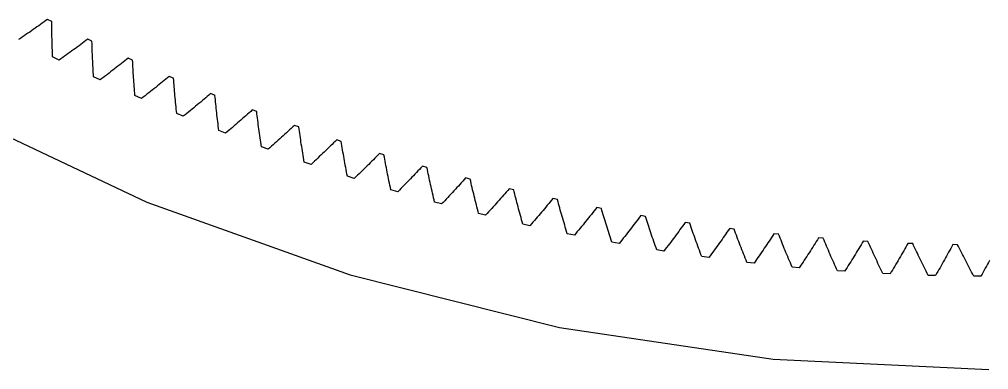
# Model space of a CAD drawing. Header units: metres. Extents: x -170 to 170, y -170 to 0.
# Drawn here: x -74.9 to 0, y -170 to -142.9 of the extents above; entities that cross this region are included whole.
import ezdxf

# ---------------------------------------------------------------- set-up
doc = ezdxf.new("R2010")
doc.units = ezdxf.units.M

msp = doc.modelspace()

# ---------------------------------------------------------------- linework, layer by layer
for p, q in [((-72.8671, -143.009), (-73.0023, -143.106)), ((-72.7326, -142.912), (-72.8671, -143.009)), ((-72.7316, -142.91), (-72.7326, -142.912)), ((-72.4031, -143.077), (-72.7316, -142.91)), ((-73.9719, -143.791), (-74.1137, -143.889)), ((-73.8309, -143.693), (-73.9719, -143.791)), ((-73.6908, -143.595), (-73.8309, -143.693)), ((-73.5515, -143.497), (-73.6908, -143.595)), ((-73.4129, -143.399), (-73.5515, -143.497)), ((-73.2753, -143.301), (-73.4129, -143.399)), ((-73.1384, -143.204), (-73.2753, -143.301)), ((-73.0023, -143.106), (-73.1384, -143.204)), ((-72.4041, -143.079), (-72.4031, -143.077)), ((-72.4032, -143.245), (-72.4041, -143.079)), ((-72.4018, -143.411), (-72.4032, -143.245)), ((-72.4001, -143.579), (-72.4018, -143.411)), ((-72.398, -143.747), (-72.4001, -143.579)), ((-72.3955, -143.915), (-72.398, -143.747)), ((-74.8351, -144.381), (-74.9819, -144.479)), ((-74.6892, -144.282), (-74.8351, -144.381)), ((-74.5441, -144.184), (-74.6892, -144.282)), ((-74.3998, -144.085), (-74.5441, -144.184)), ((-74.2563, -143.987), (-74.3998, -144.085)), ((-74.1137, -143.889), (-74.2563, -143.987)), ((-72.3926, -144.085), (-72.3955, -143.915)), ((-72.3893, -144.255), (-72.3926, -144.085)), ((-72.3856, -144.426), (-72.3893, -144.255)), ((-72.3815, -144.598), (-72.3856, -144.426)), ((-69.7625, -144.549), (-69.8956, -144.649)), ((-69.6302, -144.449), (-69.7625, -144.549)), ((-69.6293, -144.447), (-69.6302, -144.449)), ((-69.2972, -144.607), (-69.6293, -144.447)), ((-72.377, -144.77), (-72.3815, -144.598)), ((-72.3721, -144.943), (-72.377, -144.77)), ((-72.3667, -145.117), (-72.3721, -144.943)), ((-72.361, -145.292), (-72.3667, -145.117)), ((-72.3548, -145.467), (-72.361, -145.292)), ((-70.7114, -145.253), (-70.8502, -145.354)), ((-70.5734, -145.152), (-70.7114, -145.253)), ((-70.4362, -145.051), (-70.5734, -145.152)), ((-70.2998, -144.951), (-70.4362, -145.051)), ((-70.1643, -144.85), (-70.2998, -144.951)), ((-70.0295, -144.75), (-70.1643, -144.85)), ((-69.8956, -144.649), (-70.0295, -144.75)), ((-69.2981, -144.609), (-69.2972, -144.607)), ((-69.2936, -144.774), (-69.2981, -144.609)), ((-69.2887, -144.941), (-69.2936, -144.774)), ((-69.2834, -145.108), (-69.2887, -144.941)), ((-69.2776, -145.276), (-69.2834, -145.108)), ((-69.2715, -145.445), (-69.2776, -145.276)), ((-72.3482, -145.643), (-72.3548, -145.467)), ((-72.3412, -145.82), (-72.3482, -145.643)), ((-71.8451, -146.065), (-72.3412, -145.82)), ((-71.7005, -145.963), (-71.8451, -146.065)), ((-71.5567, -145.861), (-71.7005, -145.963)), ((-71.4138, -145.76), (-71.5567, -145.861)), ((-71.2716, -145.658), (-71.4138, -145.76)), ((-71.1303, -145.557), (-71.2716, -145.658)), ((-70.9899, -145.455), (-71.1303, -145.557)), ((-70.8502, -145.354), (-70.9899, -145.455)), ((-69.2649, -145.614), (-69.2715, -145.445)), ((-69.2579, -145.784), (-69.2649, -145.614)), ((-69.2506, -145.955), (-69.2579, -145.784)), ((-69.2428, -146.127), (-69.2506, -145.955)), ((-66.6254, -146.022), (-66.7563, -146.125)), ((-66.4953, -145.919), (-66.6254, -146.022)), ((-66.4944, -145.917), (-66.4953, -145.919)), ((-66.159, -146.069), (-66.4944, -145.917)), ((-69.2345, -146.299), (-69.2428, -146.127)), ((-69.2259, -146.472), (-69.2345, -146.299)), ((-69.2168, -146.646), (-69.2259, -146.472)), ((-69.2073, -146.82), (-69.2168, -146.646)), ((-67.5589, -146.746), (-67.6955, -146.85)), ((-67.4231, -146.642), (-67.5589, -146.746)), ((-67.2881, -146.538), (-67.4231, -146.642)), ((-67.154, -146.435), (-67.2881, -146.538)), ((-67.0206, -146.331), (-67.154, -146.435)), ((-66.8881, -146.228), (-67.0206, -146.331)), ((-66.7563, -146.125), (-66.8881, -146.228)), ((-66.1599, -146.071), (-66.159, -146.069)), ((-66.1518, -146.237), (-66.1599, -146.071)), ((-66.1432, -146.403), (-66.1518, -146.237)), ((-66.1343, -146.57), (-66.1432, -146.403)), ((-66.1249, -146.738), (-66.1343, -146.57)), ((-66.1152, -146.907), (-66.1249, -146.738)), ((-69.1973, -146.995), (-69.2073, -146.82)), ((-69.1869, -147.171), (-69.1973, -146.995)), ((-69.1761, -147.347), (-69.1869, -147.171)), ((-68.6748, -147.582), (-69.1761, -147.347)), ((-68.5324, -147.477), (-68.6748, -147.582)), ((-68.3909, -147.372), (-68.5324, -147.477)), ((-68.2502, -147.267), (-68.3909, -147.372)), ((-68.1103, -147.163), (-68.2502, -147.267)), ((-67.9712, -147.058), (-68.1103, -147.163)), ((-67.8329, -146.954), (-67.9712, -147.058)), ((-67.6955, -146.85), (-67.8329, -146.954)), ((-66.105, -147.076), (-66.1152, -146.907)), ((-66.0943, -147.246), (-66.105, -147.076)), ((-66.0833, -147.416), (-66.0943, -147.246)), ((-66.0717, -147.588), (-66.0833, -147.416)), ((-63.586, -147.532), (-63.7154, -147.638)), ((-63.4573, -147.426), (-63.586, -147.532)), ((-63.3294, -147.32), (-63.4573, -147.426)), ((-63.3286, -147.318), (-63.3294, -147.32)), ((-62.9899, -147.463), (-63.3286, -147.318)), ((-62.9908, -147.465), (-62.9899, -147.463)), ((-62.9791, -147.631), (-62.9908, -147.465)), ((-66.0598, -147.76), (-66.0717, -147.588)), ((-66.0474, -147.932), (-66.0598, -147.76)), ((-66.0346, -148.106), (-66.0474, -147.932)), ((-66.0213, -148.28), (-66.0346, -148.106)), ((-66.0076, -148.455), (-66.0213, -148.28)), ((-64.5092, -148.277), (-64.6444, -148.384)), ((-64.3749, -148.17), (-64.5092, -148.277)), ((-64.2414, -148.063), (-64.3749, -148.17)), ((-64.1087, -147.957), (-64.2414, -148.063)), ((-63.9768, -147.85), (-64.1087, -147.957)), ((-63.8457, -147.744), (-63.9768, -147.85)), ((-63.7154, -147.638), (-63.8457, -147.744)), ((-62.967, -147.797), (-62.9791, -147.631)), ((-62.9545, -147.964), (-62.967, -147.797)), ((-62.9415, -148.131), (-62.9545, -147.964)), ((-62.928, -148.3), (-62.9415, -148.131)), ((-62.9142, -148.469), (-62.928, -148.3)), ((-65.9934, -148.63), (-66.0076, -148.455)), ((-65.9787, -148.807), (-65.9934, -148.63)), ((-65.4725, -149.03), (-65.9787, -148.807)), ((-65.3324, -148.922), (-65.4725, -149.03)), ((-65.1932, -148.814), (-65.3324, -148.922)), ((-65.0547, -148.707), (-65.1932, -148.814)), ((-64.9171, -148.599), (-65.0547, -148.707)), ((-64.7803, -148.492), (-64.9171, -148.599)), ((-64.6444, -148.384), (-64.7803, -148.492)), ((-62.8999, -148.638), (-62.9142, -148.469)), ((-62.8851, -148.809), (-62.8999, -148.638)), ((-62.8699, -148.98), (-62.8851, -148.809)), ((-62.8543, -149.151), (-62.8699, -148.98)), ((-60.5131, -148.979), (-60.641, -149.088)), ((-60.3859, -148.87), (-60.5131, -148.979)), ((-60.2596, -148.762), (-60.3859, -148.87)), ((-60.134, -148.653), (-60.2596, -148.762)), ((-60.1332, -148.651), (-60.134, -148.653)), ((-59.7915, -148.789), (-60.1332, -148.651)), ((-59.7923, -148.791), (-59.7915, -148.789)), ((-59.7771, -148.956), (-59.7923, -148.791)), ((-59.7614, -149.122), (-59.7771, -148.956)), ((-62.8382, -149.324), (-62.8543, -149.151)), ((-62.8216, -149.497), (-62.8382, -149.324)), ((-62.8046, -149.671), (-62.8216, -149.497)), ((-62.787, -149.845), (-62.8046, -149.671)), ((-61.4257, -149.745), (-61.5593, -149.856)), ((-61.2929, -149.635), (-61.4257, -149.745)), ((-61.1609, -149.526), (-61.2929, -149.635)), ((-61.0297, -149.416), (-61.1609, -149.526)), ((-60.8993, -149.306), (-61.0297, -149.416)), ((-60.7698, -149.197), (-60.8993, -149.306)), ((-60.641, -149.088), (-60.7698, -149.197)), ((-59.7452, -149.289), (-59.7614, -149.122)), ((-59.7286, -149.456), (-59.7452, -149.289)), ((-59.7116, -149.624), (-59.7286, -149.456)), ((-59.6941, -149.792), (-59.7116, -149.624)), ((-59.6761, -149.962), (-59.6941, -149.792)), ((-80.1374, -149.927), (-65.0562, -157.06)), ((-62.7691, -150.021), (-62.787, -149.845)), ((-62.7506, -150.196), (-62.7691, -150.021)), ((-62.2397, -150.409), (-62.7506, -150.196)), ((-62.102, -150.298), (-62.2397, -150.409)), ((-61.9651, -150.187), (-62.102, -150.298)), ((-61.829, -150.076), (-61.9651, -150.187)), ((-61.6938, -149.966), (-61.829, -150.076)), ((-61.5593, -149.856), (-61.6938, -149.966)), ((-59.6577, -150.132), (-59.6761, -149.962)), ((-59.6388, -150.302), (-59.6577, -150.132)), ((-59.6194, -150.474), (-59.6388, -150.302)), ((-59.5996, -150.646), (-59.6194, -150.474)), ((-57.5344, -150.474), (-57.6616, -150.586)), ((-57.4081, -150.362), (-57.5344, -150.474)), ((-57.2825, -150.251), (-57.4081, -150.362)), ((-57.1577, -150.139), (-57.2825, -150.251)), ((-57.0338, -150.028), (-57.1577, -150.139)), ((-56.9106, -149.917), (-57.0338, -150.028)), ((-56.9098, -149.915), (-56.9106, -149.917)), ((-56.5652, -150.045), (-56.9098, -149.915)), ((-56.566, -150.047), (-56.5652, -150.045)), ((-56.5472, -150.212), (-56.566, -150.047)), ((-56.5279, -150.378), (-56.5472, -150.212)), ((-56.5082, -150.544), (-56.5279, -150.378)), ((-56.4879, -150.711), (-56.5082, -150.544)), ((-59.5793, -150.818), (-59.5996, -150.646)), ((-59.5585, -150.992), (-59.5793, -150.818)), ((-59.5372, -151.166), (-59.5585, -150.992)), ((-59.5155, -151.341), (-59.5372, -151.166)), ((-58.4416, -151.263), (-58.5744, -151.376)), ((-58.3096, -151.15), (-58.4416, -151.263)), ((-58.1784, -151.037), (-58.3096, -151.15)), ((-58.048, -150.924), (-58.1784, -151.037)), ((-57.9184, -150.811), (-58.048, -150.924)), ((-57.7896, -150.699), (-57.9184, -150.811)), ((-57.6616, -150.586), (-57.7896, -150.699)), ((-56.4673, -150.878), (-56.4879, -150.711)), ((-56.4461, -151.046), (-56.4673, -150.878)), ((-56.4245, -151.215), (-56.4461, -151.046)), ((-56.4024, -151.385), (-56.4245, -151.215)), ((-53.7814, -151.224), (-53.9029, -151.338)), ((-53.6606, -151.111), (-53.7814, -151.224)), ((-53.6599, -151.109), (-53.6606, -151.111)), ((-53.3125, -151.231), (-53.6599, -151.109)), ((-53.3133, -151.234), (-53.3125, -151.231)), ((-53.2909, -151.398), (-53.3133, -151.234)), ((-59.4933, -151.516), (-59.5155, -151.341)), ((-58.9778, -151.718), (-59.4933, -151.516)), ((-58.8426, -151.604), (-58.9778, -151.718)), ((-58.7081, -151.49), (-58.8426, -151.604)), ((-58.5744, -151.376), (-58.7081, -151.49)), ((-56.3799, -151.555), (-56.4024, -151.385)), ((-56.3568, -151.726), (-56.3799, -151.555)), ((-56.3333, -151.897), (-56.3568, -151.726)), ((-56.3092, -152.07), (-56.3333, -151.897)), ((-54.6489, -152.027), (-54.776, -152.142)), ((-54.5225, -151.911), (-54.6489, -152.027)), ((-54.397, -151.796), (-54.5225, -151.911)), ((-54.2723, -151.681), (-54.397, -151.796)), ((-54.1484, -151.567), (-54.2723, -151.681)), ((-54.0252, -151.452), (-54.1484, -151.567)), ((-53.9029, -151.338), (-54.0252, -151.452)), ((-53.2681, -151.563), (-53.2909, -151.398)), ((-53.2447, -151.729), (-53.2681, -151.563)), ((-53.2209, -151.895), (-53.2447, -151.729)), ((-53.1967, -152.062), (-53.2209, -151.895)), ((-56.2847, -152.243), (-56.3092, -152.07)), ((-56.2597, -152.416), (-56.2847, -152.243)), ((-56.2342, -152.59), (-56.2597, -152.416)), ((-56.2082, -152.765), (-56.2342, -152.59)), ((-55.6885, -152.956), (-56.2082, -152.765)), ((-55.4237, -152.722), (-55.5557, -152.839)), ((-55.2926, -152.606), (-55.4237, -152.722)), ((-55.1622, -152.489), (-55.2926, -152.606)), ((-55.0327, -152.373), (-55.1622, -152.489)), ((-54.9039, -152.258), (-55.0327, -152.373)), ((-54.776, -152.142), (-54.9039, -152.258)), ((-53.1719, -152.23), (-53.1967, -152.062)), ((-53.1466, -152.398), (-53.1719, -152.23)), ((-53.1209, -152.567), (-53.1466, -152.398)), ((-53.0946, -152.737), (-53.1209, -152.567)), ((-53.0679, -152.907), (-53.0946, -152.737)), ((-50.8634, -152.701), (-50.9848, -152.818)), ((-50.7428, -152.584), (-50.8634, -152.701)), ((-50.6229, -152.467), (-50.7428, -152.584)), ((-50.5039, -152.35), (-50.6229, -152.467)), ((-50.3856, -152.234), (-50.5039, -152.35)), ((-50.3849, -152.232), (-50.3856, -152.234)), ((-50.035, -152.347), (-50.3849, -152.232)), ((-50.0357, -152.349), (-50.035, -152.347)), ((-50.0098, -152.513), (-50.0357, -152.349)), ((-49.9834, -152.678), (-50.0098, -152.513)), ((-49.9565, -152.843), (-49.9834, -152.678)), ((-55.5557, -152.839), (-55.6885, -152.956)), ((-53.0407, -153.078), (-53.0679, -152.907)), ((-53.0129, -153.25), (-53.0407, -153.078)), ((-52.9847, -153.422), (-53.0129, -153.25)), ((-52.9559, -153.595), (-52.9847, -153.422)), ((-51.7301, -153.526), (-51.8571, -153.645)), ((-51.6039, -153.407), (-51.7301, -153.526)), ((-51.4785, -153.289), (-51.6039, -153.407)), ((-51.3539, -153.171), (-51.4785, -153.289)), ((-51.2301, -153.053), (-51.3539, -153.171)), ((-51.1071, -152.935), (-51.2301, -153.053)), ((-50.9848, -152.818), (-51.1071, -152.935)), ((-49.9291, -153.009), (-49.9565, -152.843)), ((-49.9012, -153.175), (-49.9291, -153.009)), ((-49.8728, -153.342), (-49.9012, -153.175)), ((-49.844, -153.51), (-49.8728, -153.342)), ((-49.8146, -153.678), (-49.844, -153.51)), ((-47.3194, -153.524), (-47.4367, -153.644)), ((-47.2029, -153.405), (-47.3194, -153.524)), ((-47.0871, -153.286), (-47.2029, -153.405)), ((-47.0865, -153.284), (-47.0871, -153.286)), ((-46.7342, -153.392), (-47.0865, -153.284)), ((-46.7348, -153.394), (-46.7342, -153.392)), ((-46.7054, -153.557), (-46.7348, -153.394)), ((-52.9266, -153.769), (-52.9559, -153.595)), ((-52.8969, -153.943), (-52.9266, -153.769)), ((-52.3732, -154.122), (-52.8969, -153.943)), ((-52.243, -154.003), (-52.3732, -154.122)), ((-52.1135, -153.883), (-52.243, -154.003)), ((-51.9849, -153.764), (-52.1135, -153.883)), ((-51.8571, -153.645), (-51.9849, -153.764)), ((-49.7847, -153.848), (-49.8146, -153.678)), ((-49.7543, -154.017), (-49.7847, -153.848)), ((-49.7233, -154.188), (-49.7543, -154.017)), ((-49.6919, -154.359), (-49.7233, -154.188)), ((-48.0349, -154.244), (-48.157, -154.365)), ((-47.9137, -154.123), (-48.0349, -154.244)), ((-47.7933, -154.003), (-47.9137, -154.123)), ((-47.6736, -153.883), (-47.7933, -154.003)), ((-47.5547, -153.763), (-47.6736, -153.883)), ((-47.4367, -153.644), (-47.5547, -153.763)), ((-46.6754, -153.721), (-46.7054, -153.557)), ((-46.645, -153.886), (-46.6754, -153.721)), ((-46.614, -154.051), (-46.645, -153.886)), ((-46.5826, -154.217), (-46.614, -154.051)), ((-46.5506, -154.383), (-46.5826, -154.217)), ((-43.7667, -154.267), (-43.8798, -154.389)), ((-43.7661, -154.265), (-43.7667, -154.267)), ((-43.4115, -154.365), (-43.7661, -154.265)), ((-49.6599, -154.53), (-49.6919, -154.359)), ((-49.6274, -154.703), (-49.6599, -154.53)), ((-49.5944, -154.876), (-49.6274, -154.703)), ((-49.5609, -155.049), (-49.5944, -154.876)), ((-48.779, -154.972), (-48.9059, -155.095)), ((-48.653, -154.85), (-48.779, -154.972)), ((-48.5278, -154.729), (-48.653, -154.85)), ((-48.4034, -154.607), (-48.5278, -154.729)), ((-48.2798, -154.486), (-48.4034, -154.607)), ((-48.157, -154.365), (-48.2798, -154.486)), ((-46.5181, -154.55), (-46.5506, -154.383)), ((-46.485, -154.718), (-46.5181, -154.55)), ((-46.4515, -154.887), (-46.485, -154.718)), ((-46.4174, -155.056), (-46.4515, -154.887)), ((-44.4572, -154.999), (-44.575, -155.122)), ((-44.3401, -154.876), (-44.4572, -154.999)), ((-44.2239, -154.754), (-44.3401, -154.876)), ((-44.1084, -154.632), (-44.2239, -154.754)), ((-43.9937, -154.51), (-44.1084, -154.632)), ((-43.8798, -154.389), (-43.9937, -154.51)), ((-43.4121, -154.367), (-43.4115, -154.365)), ((-43.3792, -154.53), (-43.4121, -154.367)), ((-43.3457, -154.693), (-43.3792, -154.53)), ((-43.3117, -154.857), (-43.3457, -154.693)), ((-43.2772, -155.021), (-43.3117, -154.857)), ((-43.2421, -155.187), (-43.2772, -155.021)), ((-49.0335, -155.217), (-49.5609, -155.049)), ((-48.9059, -155.095), (-49.0335, -155.217)), ((-46.3828, -155.225), (-46.4174, -155.056)), ((-46.3477, -155.396), (-46.3828, -155.225)), ((-46.312, -155.567), (-46.3477, -155.396)), ((-46.2758, -155.738), (-46.312, -155.567)), ((-46.2391, -155.91), (-46.2758, -155.738)), ((-45.1759, -155.74), (-45.2985, -155.865)), ((-45.0541, -155.616), (-45.1759, -155.74)), ((-44.9332, -155.492), (-45.0541, -155.616)), ((-44.813, -155.369), (-44.9332, -155.492)), ((-44.6936, -155.245), (-44.813, -155.369)), ((-44.575, -155.122), (-44.6936, -155.245)), ((-43.2066, -155.352), (-43.2421, -155.187)), ((-43.1705, -155.519), (-43.2066, -155.352)), ((-43.1338, -155.686), (-43.1705, -155.519)), ((-43.0967, -155.853), (-43.1338, -155.686)), ((-40.8725, -155.673), (-40.986, -155.798)), ((-40.7596, -155.548), (-40.8725, -155.673)), ((-40.6476, -155.424), (-40.7596, -155.548)), ((-40.5364, -155.3), (-40.6476, -155.424)), ((-40.4259, -155.176), (-40.5364, -155.3)), ((-40.4253, -155.174), (-40.4259, -155.176)), ((-40.0687, -155.267), (-40.4253, -155.174)), ((-40.0692, -155.269), (-40.0687, -155.267)), ((-40.0328, -155.43), (-40.0692, -155.269)), ((-39.9958, -155.593), (-40.0328, -155.43)), ((-39.9583, -155.756), (-39.9958, -155.593)), ((-39.9202, -155.92), (-39.9583, -155.756)), ((-46.2018, -156.083), (-46.2391, -155.91)), ((-45.6709, -156.239), (-46.2018, -156.083)), ((-45.546, -156.114), (-45.6709, -156.239)), ((-45.4218, -155.989), (-45.546, -156.114)), ((-45.2985, -155.865), (-45.4218, -155.989)), ((-43.059, -156.022), (-43.0967, -155.853)), ((-43.0207, -156.191), (-43.059, -156.022)), ((-42.9819, -156.36), (-43.0207, -156.191)), ((-42.9426, -156.53), (-42.9819, -156.36)), ((-42.9026, -156.701), (-42.9426, -156.53)), ((-41.5656, -156.426), (-41.6839, -156.553)), ((-41.4481, -156.3), (-41.5656, -156.426)), ((-41.3314, -156.174), (-41.4481, -156.3)), ((-41.2155, -156.048), (-41.3314, -156.174)), ((-41.1004, -155.923), (-41.2155, -156.048)), ((-40.986, -155.798), (-41.1004, -155.923)), ((-39.8816, -156.084), (-39.9202, -155.92)), ((-39.8425, -156.249), (-39.8816, -156.084)), ((-39.8028, -156.414), (-39.8425, -156.249)), ((-39.7625, -156.581), (-39.8028, -156.414)), ((-37.502, -156.519), (-37.6128, -156.646)), ((-37.3919, -156.392), (-37.502, -156.519)), ((-37.2825, -156.265), (-37.3919, -156.392)), ((-37.174, -156.139), (-37.2825, -156.265)), ((-37.0662, -156.013), (-37.174, -156.139)), ((-37.0657, -156.011), (-37.0662, -156.013)), ((-36.7071, -156.095), (-37.0657, -156.011)), ((-36.7076, -156.098), (-36.7071, -156.095)), ((-36.6677, -156.259), (-36.7076, -156.098)), ((-36.6272, -156.42), (-36.6677, -156.259)), ((-36.5862, -156.582), (-36.6272, -156.42)), ((-65.0562, -157.06), (-49.3484, -162.68)), ((-42.8622, -156.872), (-42.9026, -156.701)), ((-42.8212, -157.044), (-42.8622, -156.872)), ((-42.2871, -157.189), (-42.8212, -157.044)), ((-42.1649, -157.061), (-42.2871, -157.189)), ((-42.0434, -156.934), (-42.1649, -157.061)), ((-41.9228, -156.806), (-42.0434, -156.934)), ((-41.8029, -156.679), (-41.9228, -156.806)), ((-41.6839, -156.553), (-41.8029, -156.679)), ((-39.7217, -156.747), (-39.7625, -156.581)), ((-39.6804, -156.915), (-39.7217, -156.747)), ((-39.6385, -157.083), (-39.6804, -156.915)), ((-39.5961, -157.252), (-39.6385, -157.083)), ((-39.5531, -157.421), (-39.5961, -157.252)), ((-38.1787, -157.287), (-38.2942, -157.416)), ((-38.064, -157.158), (-38.1787, -157.287)), ((-37.95, -157.03), (-38.064, -157.158)), ((-37.8368, -156.902), (-37.95, -157.03)), ((-37.7244, -156.774), (-37.8368, -156.902)), ((-37.6128, -156.646), (-37.7244, -156.774)), ((-36.5446, -156.745), (-36.5862, -156.582)), ((-36.5024, -156.909), (-36.5446, -156.745)), ((-36.4597, -157.073), (-36.5024, -156.909)), ((-36.4165, -157.237), (-36.4597, -157.073)), ((-36.3727, -157.403), (-36.4165, -157.237)), ((-34.0066, -157.163), (-34.114, -157.292)), ((-33.9001, -157.034), (-34.0066, -157.163)), ((-33.7943, -156.905), (-33.9001, -157.034)), ((-33.6892, -156.777), (-33.7943, -156.905)), ((-33.6888, -156.775), (-33.6892, -156.777)), ((-33.3285, -156.852), (-33.6888, -156.775)), ((-33.3289, -156.854), (-33.3285, -156.852)), ((-33.2855, -157.014), (-33.3289, -156.854)), ((-33.2415, -157.174), (-33.2855, -157.014)), ((-33.197, -157.336), (-33.2415, -157.174)), ((-39.5095, -157.591), (-39.5531, -157.421)), ((-39.4653, -157.761), (-39.5095, -157.591)), ((-39.4206, -157.932), (-39.4653, -157.761)), ((-38.8835, -158.065), (-39.4206, -157.932)), ((-38.7641, -157.935), (-38.8835, -158.065)), ((-38.6454, -157.805), (-38.7641, -157.935)), ((-38.5276, -157.675), (-38.6454, -157.805)), ((-38.4105, -157.545), (-38.5276, -157.675)), ((-38.2942, -157.416), (-38.4105, -157.545)), ((-36.3283, -157.569), (-36.3727, -157.403)), ((-36.2834, -157.735), (-36.3283, -157.569)), ((-36.2379, -157.902), (-36.2834, -157.735)), ((-36.1918, -158.07), (-36.2379, -157.902)), ((-34.662, -157.943), (-34.774, -158.075)), ((-34.5509, -157.813), (-34.662, -157.943)), ((-34.4405, -157.682), (-34.5509, -157.813)), ((-34.3309, -157.552), (-34.4405, -157.682)), ((-34.222, -157.422), (-34.3309, -157.552)), ((-34.114, -157.292), (-34.222, -157.422)), ((-33.1519, -157.498), (-33.197, -157.336)), ((-33.1063, -157.66), (-33.1519, -157.498)), ((-33.06, -157.823), (-33.1063, -157.66)), ((-33.0132, -157.987), (-33.06, -157.823)), ((-32.9659, -158.151), (-33.0132, -157.987)), ((-30.7101, -157.992), (-30.8153, -158.124)), ((-30.6056, -157.86), (-30.7101, -157.992)), ((-30.5018, -157.729), (-30.6056, -157.86)), ((-30.3988, -157.598), (-30.5018, -157.729)), ((-30.2966, -157.468), (-30.3988, -157.598)), ((-30.2961, -157.465), (-30.2966, -157.468)), ((-29.9343, -157.535), (-30.2961, -157.465)), ((-29.9347, -157.537), (-29.9343, -157.535)), ((-29.8878, -157.696), (-29.9347, -157.537)), ((-29.8404, -157.855), (-29.8878, -157.696)), ((-29.7924, -158.016), (-29.8404, -157.855)), ((-29.7438, -158.177), (-29.7924, -158.016)), ((-36.1451, -158.238), (-36.1918, -158.07)), ((-36.0979, -158.407), (-36.1451, -158.238)), ((-36.0501, -158.577), (-36.0979, -158.407)), ((-36.0017, -158.747), (-36.0501, -158.577)), ((-35.4618, -158.868), (-36.0017, -158.747)), ((-35.3452, -158.735), (-35.4618, -158.868)), ((-35.2294, -158.602), (-35.3452, -158.735)), ((-35.1144, -158.47), (-35.2294, -158.602)), ((-35.0001, -158.338), (-35.1144, -158.47)), ((-34.8867, -158.206), (-35.0001, -158.338)), ((-34.774, -158.075), (-34.8867, -158.206)), ((-32.9179, -158.316), (-32.9659, -158.151)), ((-32.8694, -158.482), (-32.9179, -158.316)), ((-32.8203, -158.648), (-32.8694, -158.482)), ((-32.7706, -158.814), (-32.8203, -158.648)), ((-31.244, -158.655), (-31.353, -158.789)), ((-31.1357, -158.522), (-31.244, -158.655)), ((-31.0281, -158.389), (-31.1357, -158.522)), ((-30.9213, -158.256), (-31.0281, -158.389)), ((-30.8153, -158.124), (-30.9213, -158.256)), ((-29.6947, -158.338), (-29.7438, -158.177)), ((-29.6449, -158.5), (-29.6947, -158.338)), ((-29.5946, -158.663), (-29.6449, -158.5)), ((-29.5437, -158.826), (-29.5946, -158.663)), ((-27.3942, -158.752), (-27.4974, -158.887)), ((-27.2919, -158.618), (-27.3942, -158.752)), ((-27.1902, -158.484), (-27.2919, -158.618)), ((-27.0893, -158.351), (-27.1902, -158.484)), ((-26.9892, -158.218), (-27.0893, -158.351)), ((-26.8898, -158.085), (-26.9892, -158.218)), ((-26.8894, -158.083), (-26.8898, -158.085)), ((-26.5261, -158.144), (-26.8894, -158.083)), ((-26.5265, -158.146), (-26.5261, -158.144)), ((-26.4762, -158.304), (-26.5265, -158.146)), ((-26.4253, -158.463), (-26.4762, -158.304)), ((-26.3739, -158.622), (-26.4253, -158.463)), ((-26.3218, -158.782), (-26.3739, -158.622)), ((-26.2692, -158.942), (-26.3218, -158.782)), ((-23.567, -158.764), (-23.6642, -158.899)), ((-23.4704, -158.629), (-23.567, -158.764)), ((-23.4701, -158.626), (-23.4704, -158.629)), ((-23.1056, -158.68), (-23.4701, -158.626)), ((-23.1059, -158.682), (-23.1056, -158.68)), ((-23.0522, -158.839), (-23.1059, -158.682)), ((-32.7203, -158.982), (-32.7706, -158.814)), ((-32.6694, -159.149), (-32.7203, -158.982)), ((-32.618, -159.318), (-32.6694, -159.149)), ((-32.5659, -159.487), (-32.618, -159.318)), ((-32.0236, -159.597), (-32.5659, -159.487)), ((-31.9099, -159.461), (-32.0236, -159.597)), ((-31.797, -159.326), (-31.9099, -159.461)), ((-31.6848, -159.191), (-31.797, -159.326)), ((-31.5734, -159.057), (-31.6848, -159.191)), ((-31.4628, -158.922), (-31.5734, -159.057)), ((-31.353, -158.789), (-31.4628, -158.922)), ((-29.4922, -158.99), (-29.5437, -158.826)), ((-29.4401, -159.154), (-29.4922, -158.99)), ((-29.3874, -159.319), (-29.4401, -159.154)), ((-29.3342, -159.485), (-29.3874, -159.319)), ((-29.2803, -159.651), (-29.3342, -159.485)), ((-27.9174, -159.428), (-28.0244, -159.565)), ((-27.8113, -159.293), (-27.9174, -159.428)), ((-27.7059, -159.157), (-27.8113, -159.293)), ((-27.6013, -159.022), (-27.7059, -159.157)), ((-27.4974, -158.887), (-27.6013, -159.022)), ((-26.216, -159.103), (-26.2692, -158.942)), ((-26.1622, -159.265), (-26.216, -159.103)), ((-26.1078, -159.427), (-26.1622, -159.265)), ((-26.0527, -159.59), (-26.1078, -159.427)), ((-24.0606, -159.443), (-24.1615, -159.581)), ((-23.9604, -159.307), (-24.0606, -159.443)), ((-23.8609, -159.17), (-23.9604, -159.307)), ((-23.7622, -159.034), (-23.8609, -159.17)), ((-23.6642, -158.899), (-23.7622, -159.034)), ((-22.998, -158.997), (-23.0522, -158.839)), ((-22.9431, -159.155), (-22.998, -158.997)), ((-22.8876, -159.313), (-22.9431, -159.155)), ((-22.8315, -159.472), (-22.8876, -159.313)), ((-22.7748, -159.632), (-22.8315, -159.472)), ((-20.3231, -159.51), (-20.4189, -159.648)), ((-20.2281, -159.373), (-20.3231, -159.51)), ((-20.1338, -159.235), (-20.2281, -159.373)), ((-20.0402, -159.098), (-20.1338, -159.235)), ((-20.0399, -159.096), (-20.0402, -159.098)), ((-19.6743, -159.142), (-20.0399, -159.096)), ((-19.6746, -159.144), (-19.6743, -159.142)), ((-19.6175, -159.3), (-19.6746, -159.144)), ((-19.5598, -159.456), (-19.6175, -159.3)), ((-19.5016, -159.613), (-19.5598, -159.456)), ((-16.6006, -159.494), (-16.6912, -159.633)), ((-16.6003, -159.492), (-16.6006, -159.494)), ((-16.2338, -159.529), (-16.6003, -159.492)), ((-16.2341, -159.532), (-16.2338, -159.529)), ((-16.1737, -159.686), (-16.2341, -159.532)), ((-29.2258, -159.818), (-29.2803, -159.651)), ((-29.1707, -159.985), (-29.2258, -159.818)), ((-29.115, -160.153), (-29.1707, -159.985)), ((-28.5704, -160.251), (-29.115, -160.153)), ((-28.4597, -160.113), (-28.5704, -160.251)), ((-28.3497, -159.975), (-28.4597, -160.113)), ((-28.2405, -159.838), (-28.3497, -159.975)), ((-28.132, -159.701), (-28.2405, -159.838)), ((-28.0244, -159.565), (-28.132, -159.701)), ((-25.9971, -159.753), (-26.0527, -159.59)), ((-25.9409, -159.917), (-25.9971, -159.753)), ((-25.884, -160.081), (-25.9409, -159.917)), ((-25.8266, -160.246), (-25.884, -160.081)), ((-25.7685, -160.411), (-25.8266, -160.246)), ((-24.6775, -160.271), (-24.783, -160.411)), ((-24.5728, -160.133), (-24.6775, -160.271)), ((-24.4689, -159.994), (-24.5728, -160.133)), ((-24.3657, -159.856), (-24.4689, -159.994)), ((-24.2632, -159.718), (-24.3657, -159.856)), ((-24.1615, -159.581), (-24.2632, -159.718)), ((-22.7175, -159.793), (-22.7748, -159.632)), ((-22.6596, -159.953), (-22.7175, -159.793)), ((-22.6011, -160.115), (-22.6596, -159.953)), ((-22.542, -160.277), (-22.6011, -160.115)), ((-22.4822, -160.439), (-22.542, -160.277)), ((-20.8093, -160.205), (-20.9087, -160.345)), ((-20.7106, -160.065), (-20.8093, -160.205)), ((-20.6126, -159.926), (-20.7106, -160.065)), ((-20.5154, -159.787), (-20.6126, -159.926)), ((-20.4189, -159.648), (-20.5154, -159.787)), ((-19.4427, -159.77), (-19.5016, -159.613)), ((-19.3832, -159.928), (-19.4427, -159.77)), ((-19.3231, -160.087), (-19.3832, -159.928)), ((-19.2623, -160.246), (-19.3231, -160.087)), ((-19.201, -160.405), (-19.2623, -160.246)), ((-17.0608, -160.193), (-17.155, -160.334)), ((-16.9673, -160.052), (-17.0608, -160.193)), ((-16.8745, -159.912), (-16.9673, -160.052)), ((-16.7825, -159.772), (-16.8745, -159.912)), ((-16.6912, -159.633), (-16.7825, -159.772)), ((-16.1126, -159.841), (-16.1737, -159.686)), ((-16.051, -159.997), (-16.1126, -159.841)), ((-15.9887, -160.153), (-16.051, -159.997)), ((-15.9258, -160.309), (-15.9887, -160.153)), ((-13.4181, -160.239), (-13.5078, -160.381)), ((-13.3291, -160.097), (-13.4181, -160.239)), ((-13.2408, -159.956), (-13.3291, -160.097)), ((-13.1532, -159.815), (-13.2408, -159.956)), ((-13.153, -159.813), (-13.1532, -159.815)), ((-12.7858, -159.843), (-13.153, -159.813)), ((-12.786, -159.845), (-12.7858, -159.843)), ((-12.7223, -159.998), (-12.786, -159.845)), ((-12.6579, -160.152), (-12.7223, -159.998)), ((-12.5929, -160.306), (-12.6579, -160.152)), ((-9.78427, -160.205), (-9.86949, -160.348)), ((-9.69974, -160.062), (-9.78427, -160.205)), ((-9.6996, -160.06), (-9.69974, -160.062)), ((-9.33183, -160.082), (-9.6996, -160.06)), ((-9.33195, -160.084), (-9.33183, -160.082)), ((-9.26494, -160.235), (-9.33195, -160.084)), ((-9.19727, -160.388), (-9.26494, -160.235)), ((-6.24174, -160.234), (-6.32317, -160.379)), ((-6.24165, -160.232), (-6.24174, -160.234)), ((-5.8735, -160.246), (-6.24165, -160.232)), ((-5.87358, -160.248), (-5.8735, -160.246)), ((-5.8033, -160.398), (-5.87358, -160.248)), ((-25.7098, -160.577), (-25.7685, -160.411)), ((-25.6505, -160.744), (-25.7098, -160.577)), ((-25.1039, -160.83), (-25.6505, -160.744)), ((-24.9962, -160.69), (-25.1039, -160.83)), ((-24.8892, -160.55), (-24.9962, -160.69)), ((-24.783, -160.411), (-24.8892, -160.55)), ((-22.4218, -160.603), (-22.4822, -160.439)), ((-22.3609, -160.766), (-22.4218, -160.603)), ((-22.2992, -160.93), (-22.3609, -160.766)), ((-22.237, -161.095), (-22.2992, -160.93)), ((-21.3139, -160.908), (-21.4171, -161.05)), ((-21.2115, -160.767), (-21.3139, -160.908)), ((-21.1098, -160.626), (-21.2115, -160.767)), ((-21.0089, -160.485), (-21.1098, -160.626)), ((-20.9087, -160.345), (-21.0089, -160.485)), ((-19.139, -160.566), (-19.201, -160.405)), ((-19.0764, -160.726), (-19.139, -160.566)), ((-19.0131, -160.887), (-19.0764, -160.726)), ((-18.9492, -161.049), (-19.0131, -160.887)), ((-17.5391, -160.901), (-17.637, -161.044)), ((-17.442, -160.759), (-17.5391, -160.901)), ((-17.3456, -160.617), (-17.442, -160.759)), ((-17.2499, -160.475), (-17.3456, -160.617)), ((-17.155, -160.334), (-17.2499, -160.475)), ((-15.8623, -160.467), (-15.9258, -160.309)), ((-15.7981, -160.624), (-15.8623, -160.467)), ((-15.7333, -160.783), (-15.7981, -160.624)), ((-15.6679, -160.941), (-15.7333, -160.783)), ((-15.6018, -161.101), (-15.6679, -160.941)), ((-13.8738, -160.954), (-13.9672, -161.098)), ((-13.7812, -160.81), (-13.8738, -160.954)), ((-13.6894, -160.667), (-13.7812, -160.81)), ((-13.5983, -160.524), (-13.6894, -160.667)), ((-13.5078, -160.381), (-13.5983, -160.524)), ((-12.5273, -160.461), (-12.5929, -160.306)), ((-12.461, -160.616), (-12.5273, -160.461)), ((-12.3941, -160.772), (-12.461, -160.616)), ((-12.3266, -160.928), (-12.3941, -160.772)), ((-12.2584, -161.085), (-12.3266, -160.928)), ((-10.2174, -160.925), (-10.3062, -161.07)), ((-10.1294, -160.78), (-10.2174, -160.925)), ((-10.042, -160.635), (-10.1294, -160.78)), ((-9.95541, -160.491), (-10.042, -160.635)), ((-9.86949, -160.348), (-9.95541, -160.491)), ((-9.12897, -160.54), (-9.19727, -160.388)), ((-9.06001, -160.694), (-9.12897, -160.54)), ((-8.99042, -160.847), (-9.06001, -160.694)), ((-8.92015, -161.002), (-8.99042, -160.847)), ((-8.84924, -161.157), (-8.92015, -161.002)), ((-6.65576, -160.961), (-6.74066, -161.108)), ((-6.57158, -160.815), (-6.65576, -160.961)), ((-6.48808, -160.669), (-6.57158, -160.815)), ((-6.40529, -160.523), (-6.48808, -160.669)), ((-6.32317, -160.379), (-6.40529, -160.523)), ((-5.73235, -160.549), (-5.8033, -160.398)), ((-5.66077, -160.7), (-5.73235, -160.549)), ((-5.58852, -160.852), (-5.66077, -160.7)), ((-5.51561, -161.004), (-5.58852, -160.852)), ((-5.44205, -161.157), (-5.51561, -161.004)), ((-3.09805, -160.919), (-3.17906, -161.067)), ((-3.01772, -160.771), (-3.09805, -160.919)), ((-2.93808, -160.624), (-3.01772, -160.771)), ((-2.85912, -160.478), (-2.93808, -160.624)), ((-2.78082, -160.331), (-2.85912, -160.478)), ((-2.78078, -160.329), (-2.78082, -160.331)), ((-2.41241, -160.335), (-2.78078, -160.329)), ((-2.41245, -160.337), (-2.41241, -160.335)), ((-2.33894, -160.486), (-2.41245, -160.337)), ((-2.26476, -160.635), (-2.33894, -160.486)), ((-2.18993, -160.785), (-2.26476, -160.635)), ((-2.11441, -160.935), (-2.18993, -160.785)), ((-2.03825, -161.086), (-2.11441, -160.935)), ((-22.1741, -161.26), (-22.237, -161.095)), ((-21.6257, -161.335), (-22.1741, -161.26)), ((-21.5211, -161.192), (-21.6257, -161.335)), ((-21.4171, -161.05), (-21.5211, -161.192)), ((-18.8847, -161.211), (-18.9492, -161.049)), ((-18.8195, -161.374), (-18.8847, -161.211)), ((-18.7537, -161.538), (-18.8195, -161.374)), ((-18.6873, -161.702), (-18.7537, -161.538)), ((-18.1375, -161.764), (-18.6873, -161.702)), ((-18.0359, -161.619), (-18.1375, -161.764)), ((-17.9351, -161.475), (-18.0359, -161.619)), ((-17.835, -161.331), (-17.9351, -161.475)), ((-17.7356, -161.187), (-17.835, -161.331)), ((-17.637, -161.044), (-17.7356, -161.187)), ((-15.5351, -161.26), (-15.6018, -161.101)), ((-15.4677, -161.421), (-15.5351, -161.26)), ((-15.3997, -161.582), (-15.4677, -161.421)), ((-15.3311, -161.743), (-15.3997, -161.582)), ((-15.2618, -161.905), (-15.3311, -161.743)), ((-14.3477, -161.678), (-14.4446, -161.825)), ((-14.2514, -161.533), (-14.3477, -161.678)), ((-14.1559, -161.387), (-14.2514, -161.533)), ((-14.0612, -161.242), (-14.1559, -161.387)), ((-13.9672, -161.098), (-14.0612, -161.242)), ((-12.1895, -161.242), (-12.2584, -161.085)), ((-12.12, -161.4), (-12.1895, -161.242)), ((-12.0499, -161.558), (-12.12, -161.4)), ((-11.9791, -161.717), (-12.0499, -161.558)), ((-11.9076, -161.876), (-11.9791, -161.717)), ((-10.6683, -161.655), (-10.7606, -161.803)), ((-10.5767, -161.508), (-10.6683, -161.655)), ((-10.4858, -161.362), (-10.5767, -161.508)), ((-10.3956, -161.216), (-10.4858, -161.362)), ((-10.3062, -161.07), (-10.3956, -161.216)), ((-8.77768, -161.312), (-8.84924, -161.157)), ((-8.70544, -161.468), (-8.77768, -161.312)), ((-8.63257, -161.624), (-8.70544, -161.468)), ((-8.55901, -161.781), (-8.63257, -161.624)), ((-8.48479, -161.938), (-8.55901, -161.781)), ((-7.08725, -161.699), (-7.17566, -161.848)), ((-6.99954, -161.551), (-7.08725, -161.699)), ((-6.91254, -161.403), (-6.99954, -161.551)), ((-6.82625, -161.255), (-6.91254, -161.403)), ((-6.74066, -161.108), (-6.82625, -161.255)), ((-5.36781, -161.31), (-5.44205, -161.157)), ((-5.29291, -161.464), (-5.36781, -161.31)), ((-5.21733, -161.618), (-5.29291, -161.464)), ((-5.1411, -161.773), (-5.21733, -161.618)), ((-5.06416, -161.928), (-5.1411, -161.773)), ((-3.51004, -161.664), (-3.59451, -161.814)), ((-3.42625, -161.514), (-3.51004, -161.664)), ((-3.34315, -161.365), (-3.42625, -161.514)), ((-3.26077, -161.216), (-3.34315, -161.365)), ((-3.17906, -161.067), (-3.26077, -161.216)), ((-1.9614, -161.237), (-2.03825, -161.086)), ((-1.88388, -161.388), (-1.9614, -161.237)), ((-1.80566, -161.54), (-1.88388, -161.388)), ((-1.72678, -161.693), (-1.80566, -161.54)), ((-1.64722, -161.846), (-1.72678, -161.693)), ((-0.01889, -161.702), (-0.1001, -161.854)), ((0.06163, -161.55), (-0.01889, -161.702)), ((-15.1918, -162.067), (-15.2618, -161.905)), ((-14.6407, -162.118), (-15.1918, -162.067)), ((-14.5423, -161.971), (-14.6407, -162.118)), ((-14.4446, -161.825), (-14.5423, -161.971)), ((-11.8355, -162.036), (-11.9076, -161.876)), ((-11.7627, -162.197), (-11.8355, -162.036)), ((-11.6892, -162.358), (-11.7627, -162.197)), ((-11.1372, -162.396), (-11.6892, -162.358)), ((-11.042, -162.247), (-11.1372, -162.396)), ((-10.9475, -162.099), (-11.042, -162.247)), ((-10.8537, -161.951), (-10.9475, -162.099)), ((-10.7606, -161.803), (-10.8537, -161.951)), ((-8.40991, -162.096), (-8.48479, -161.938)), ((-8.33434, -162.254), (-8.40991, -162.096)), ((-8.2581, -162.413), (-8.33434, -162.254)), ((-8.1812, -162.572), (-8.2581, -162.413)), ((-7.53648, -162.448), (-7.62846, -162.599)), ((-7.44519, -162.297), (-7.53648, -162.448)), ((-7.35463, -162.147), (-7.44519, -162.297)), ((-7.2648, -161.997), (-7.35463, -162.147)), ((-7.17566, -161.848), (-7.2648, -161.997)), ((-4.98657, -162.083), (-5.06416, -161.928)), ((-4.90829, -162.24), (-4.98657, -162.083)), ((-4.82933, -162.396), (-4.90829, -162.24)), ((-4.74968, -162.553), (-4.82933, -162.396)), ((-3.93945, -162.42), (-4.02747, -162.573)), ((-3.85216, -162.268), (-3.93945, -162.42)), ((-3.76558, -162.116), (-3.85216, -162.268)), ((-3.67969, -161.965), (-3.76558, -162.116)), ((-3.59451, -161.814), (-3.67969, -161.965)), ((-1.56696, -161.999), (-1.64722, -161.846)), ((-1.48602, -162.153), (-1.56696, -161.999)), ((-1.40439, -162.308), (-1.48602, -162.153)), ((-1.32207, -162.463), (-1.40439, -162.308)), ((-1.23904, -162.618), (-1.32207, -162.463)), ((-0.43189, -162.467), (-0.51659, -162.622)), ((-0.34788, -162.313), (-0.43189, -162.467)), ((-0.2646, -162.16), (-0.34788, -162.313)), ((-0.18201, -162.007), (-0.2646, -162.16)), ((-0.1001, -161.854), (-0.18201, -162.007)), ((-49.3484, -162.68), (-33.1653, -166.733)), ((-7.62846, -162.599), (-8.1812, -162.572)), ((-4.66936, -162.711), (-4.74968, -162.553)), ((-4.11618, -162.726), (-4.66936, -162.711)), ((-4.02747, -162.573), (-4.11618, -162.726)), ((-1.15533, -162.774), (-1.23904, -162.618)), ((-0.60196, -162.777), (-1.15533, -162.774)), ((-0.51659, -162.622), (-0.60196, -162.777)), ((-33.1653, -166.733), (-16.6629, -169.181)), ((-16.6629, -169.181), (0, -170))]:
    msp.add_line(p, q)

doc.saveas('drawing.dxf')
